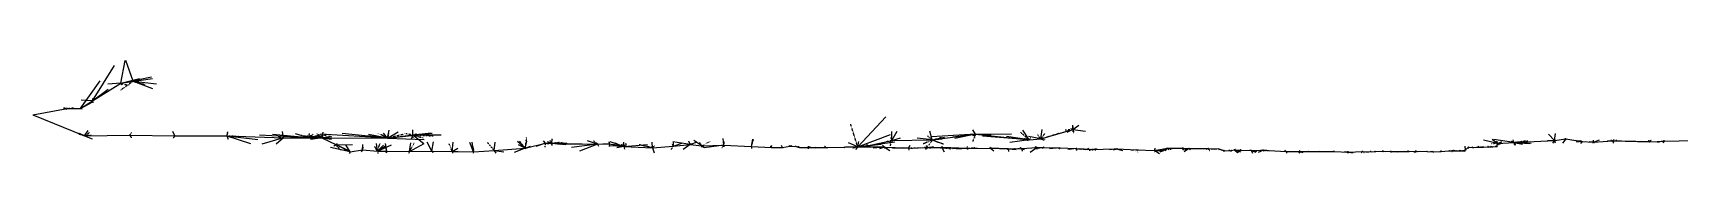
# Model space of a CAD drawing. Header units: millimetres. Extents: x 2301 to 12907, y -144 to 6.
# Drawn here: x 2301 to 4934, y -143 to 6 of the extents above; entities that cross this region are included whole.
import ezdxf

# ---------------------------------------------------------------- set-up
doc = ezdxf.new("R2010")
doc.units = ezdxf.units.MM
doc.linetypes.add('DASH', pattern=[0.6, 0.3, -0.3])

msp = doc.modelspace()

# ---------------------------------------------------------------- linework, layer by layer
at = {"layer": 'Shots', "color": 1}
for p, q in [((2396.376, -58.85), (2441.798, -30.526)), ((2441.798, -30.526), (2461.418, -27.33)), ((2301.13, -80.898), (2355.686, -71.01)), ((2355.686, -71.01), (2377.106, -70.734)), ((2377.106, -70.734), (2396.376, -58.85)), ((2301.13, -80.898), (2383.678, -114.81)), ((3913.354, -119.662), (3964.654, -104.52)), ((2383.678, -114.81), (2456.284, -113.766)), ((2456.284, -113.766), (2528.378, -114.598)), ((2528.378, -114.598), (2611.548, -114.608)), ((2611.548, -114.608), (2701.832, -118.042)), ((2701.832, -118.042), (2742.694, -117.852)), ((2742.694, -117.852), (2763.328, -118.022)), ((2742.694, -117.852), (2868.096, -118.24)), ((2763.328, -118.022), (2786.632, -129.254)), ((2786.632, -129.254), (2808.774, -140.346)), ((2868.096, -118.24), (2908.686, -113.348)), ((3088.55, -134.512), (3121.198, -126.55)), ((3121.198, -126.55), (3131.336, -126.312)), ((3131.336, -126.312), (3204.526, -127.884)), ((3204.526, -127.884), (3223.332, -127.644)), ((3223.332, -127.644), (3246.308, -132.004)), ((3292.248, -133.836), (3325.516, -131.176)), ((3325.516, -131.176), (3352.436, -128.654)), ((3352.436, -128.654), (3371.128, -130.778)), ((3371.128, -130.778), (3406.356, -129.876)), ((3406.356, -129.876), (3450.524, -131.934)), ((3500.06, -133.334), (3511.714, -130.972)), ((3511.714, -130.972), (3515.108, -131.416)), ((3515.108, -131.416), (3521.73, -131.5)), ((3521.73, -131.5), (3527.37, -133.594)), ((3620.48, -132.492), (3635.426, -130.784)), ((3635.426, -130.784), (3675.108, -122.376)), ((3675.108, -122.376), (3739.906, -121.356)), ((3739.906, -121.356), (3808.728, -112.106)), ((3808.728, -112.106), (3894.714, -121.044)), ((3894.714, -121.044), (3913.354, -119.662)), ((4636.806, -132.102), (4643.174, -131.502)), ((4643.174, -131.502), (4643.906, -126.812)), ((4643.906, -126.812), (4670.094, -125.312)), ((4670.094, -125.312), (4734.946, -122.066)), ((4734.946, -122.066), (4753.13, -119.366)), ((4753.13, -119.366), (4778.884, -123.506)), ((4778.884, -123.506), (4797.484, -125.048)), ((4797.484, -125.048), (4828.572, -122.694)), ((4828.572, -122.694), (4887.516, -124.178)), ((4887.516, -124.178), (4910.864, -123.014)), ((4910.864, -123.014), (4958.5, -122.344)), ((2808.774, -140.346), (2828.182, -136.848)), ((2828.182, -136.848), (2852.14, -139.036)), ((2852.14, -139.036), (2867.068, -139.108)), ((2867.068, -139.108), (2903.416, -139.668)), ((2903.416, -139.668), (2939.186, -139.314)), ((2939.186, -139.314), (2971.888, -139.678)), ((2971.888, -139.678), (3005.674, -140.124)), ((3005.674, -140.124), (3039.184, -138.264)), ((3039.184, -138.264), (3088.55, -134.512)), ((3246.308, -132.004), (3292.248, -133.836)), ((3450.524, -131.934), (3482.588, -133.57)), ((3482.588, -133.57), (3500.06, -133.334)), ((3527.37, -133.594), (3541.88, -133.324)), ((3541.88, -133.324), (3552.9, -133.126)), ((3552.9, -133.126), (3571.236, -133.214)), ((3571.236, -133.214), (3599.038, -133.062)), ((3599.038, -133.062), (3620.48, -132.492)), ((3620.48, -132.492), (3620.48, -132.492)), ((3620.48, -132.492), (3663.586, -132.67)), ((3663.586, -132.67), (3701.92, -134.394)), ((3701.92, -134.394), (3733.012, -133.452)), ((3733.012, -133.452), (3755.586, -133.706)), ((3755.586, -133.706), (3795.418, -134.692)), ((3795.418, -134.692), (3832.808, -134.274)), ((3832.808, -134.274), (3861.33, -135.354)), ((3861.33, -135.354), (3882.332, -134.866)), ((3882.332, -134.866), (3907.788, -133.516)), ((3907.788, -133.516), (3918.016, -133.416)), ((3918.016, -133.416), (3944.074, -134.132)), ((3944.074, -134.132), (3970.184, -134.796)), ((3970.184, -134.796), (3990.904, -136.394)), ((3990.904, -136.394), (4035.548, -135.414)), ((4035.548, -135.414), (4066.654, -136.952)), ((4066.654, -136.952), (4095.866, -138.22)), ((4095.866, -138.22), (4115.792, -134.678)), ((4115.792, -134.678), (4141.628, -134.888)), ((4141.628, -134.888), (4150.792, -134.914)), ((4150.792, -134.914), (4181.722, -134.912)), ((4181.722, -134.912), (4198.37, -135.722)), ((4198.37, -135.722), (4207.076, -138.862)), ((4207.076, -138.862), (4218.218, -138.272)), ((4218.218, -138.272), (4223.002, -137.002)), ((4223.002, -137.002), (4233.254, -137.444)), ((4233.254, -137.444), (4250.03, -138.052)), ((4250.03, -138.052), (4269.636, -137.784)), ((4269.636, -137.784), (4305.884, -139.7)), ((4305.884, -139.7), (4328.276, -139.822)), ((4328.276, -139.822), (4342.9, -139.986)), ((4342.9, -139.986), (4359.408, -139.836)), ((4359.408, -139.836), (4383.228, -139.792)), ((4383.228, -139.792), (4405.078, -140.802)), ((4405.078, -140.802), (4428.654, -139.622)), ((4428.654, -139.622), (4441.804, -140.038)), ((4441.804, -140.038), (4448.158, -139.8)), ((4448.158, -139.8), (4461.598, -139.244)), ((4461.598, -139.244), (4473.646, -139.492)), ((4473.646, -139.492), (4502.312, -139.524)), ((4502.312, -139.524), (4513.866, -139.158)), ((4513.866, -139.158), (4531.35, -139.772)), ((4531.35, -139.772), (4540.914, -140.366)), ((4540.914, -140.366), (4552.608, -139.79)), ((4552.608, -139.79), (4566.93, -138.632)), ((4566.93, -138.632), (4575.632, -138.784)), ((4575.632, -138.784), (4583.278, -138.632)), ((4583.278, -138.632), (4585.776, -138.912)), ((4585.776, -138.912), (4593.074, -137.146)), ((4593.074, -137.146), (4597.744, -132.582)), ((4597.744, -132.582), (4604.682, -133.5)), ((4604.682, -133.5), (4614.24, -132.882)), ((4614.24, -132.882), (4618.038, -133.02)), ((4618.038, -133.02), (4621.642, -132.652)), ((4621.642, -132.652), (4629.172, -132.24)), ((4629.172, -132.24), (4629.528, -132.212)), ((4629.528, -132.212), (4634.426, -132.224)), ((4634.426, -132.224), (4636.806, -132.102))]:
    msp.add_line(p, q, dxfattribs=at)
for centre in [(2441.798, -30.526), (2461.418, -27.33), (2355.686, -71.01), (2377.106, -70.734), (2396.376, -58.85), (3964.654, -104.52), (2383.678, -114.81), (2456.284, -113.766), (2528.378, -114.598), (2611.548, -114.608), (2701.832, -118.042), (2742.694, -117.852), (2763.328, -118.022), (2786.632, -129.254), (2868.096, -118.24), (2908.686, -113.348), (3121.198, -126.55), (3131.336, -126.312), (3204.526, -127.884), (3223.332, -127.644), (3325.516, -131.176), (3352.436, -128.654), (3371.128, -130.778), (3406.356, -129.876), (3511.714, -130.972), (3515.108, -131.416), (3521.73, -131.5), (3635.426, -130.784), (3675.108, -122.376), (3739.906, -121.356), (3808.728, -112.106), (3894.714, -121.044), (3913.354, -119.662), (4643.174, -131.502), (4643.906, -126.812), (4670.094, -125.312), (4734.946, -122.066), (4753.13, -119.366), (4778.884, -123.506), (4797.484, -125.048), (4828.572, -122.694), (4887.516, -124.178), (4910.864, -123.014), (2808.774, -140.346), (2828.182, -136.848), (2852.14, -139.036), (2867.068, -139.108), (2903.416, -139.668), (2939.186, -139.314), (2971.888, -139.678), (3005.674, -140.124), (3039.184, -138.264), (3088.55, -134.512), (3246.308, -132.004), (3292.248, -133.836), (3450.524, -131.934), (3482.588, -133.57), (3500.06, -133.334), (3527.37, -133.594), (3541.88, -133.324), (3552.9, -133.126), (3571.236, -133.214), (3599.038, -133.062), (3620.48, -132.492), (3620.48, -132.492), (3663.586, -132.67), (3701.92, -134.394), (3733.012, -133.452), (3755.586, -133.706), (3795.418, -134.692), (3832.808, -134.274), (3861.33, -135.354), (3882.332, -134.866), (3907.788, -133.516), (3918.016, -133.416), (3944.074, -134.132), (3970.184, -134.796), (3990.904, -136.394), (4035.548, -135.414), (4066.654, -136.952), (4095.866, -138.22), (4115.792, -134.678), (4141.628, -134.888), (4150.792, -134.914), (4181.722, -134.912), (4198.37, -135.722), (4207.076, -138.862), (4218.218, -138.272), (4223.002, -137.002), (4233.254, -137.444), (4250.03, -138.052), (4269.636, -137.784), (4305.884, -139.7), (4328.276, -139.822), (4342.9, -139.986), (4359.408, -139.836), (4383.228, -139.792), (4405.078, -140.802), (4428.654, -139.622), (4441.804, -140.038), (4448.158, -139.8), (4461.598, -139.244), (4473.646, -139.492), (4502.312, -139.524), (4513.866, -139.158), (4531.35, -139.772), (4540.914, -140.366), (4552.608, -139.79), (4566.93, -138.632), (4575.632, -138.784), (4583.278, -138.632), (4585.776, -138.912), (4593.074, -137.146), (4597.744, -132.582), (4604.682, -133.5), (4614.24, -132.882), (4618.038, -133.02), (4621.642, -132.652), (4629.172, -132.24), (4629.528, -132.212), (4634.426, -132.224), (4636.806, -132.102)]:
    msp.add_circle(centre, 0.1, dxfattribs=at)
at = {"layer": 'XSect', "color": 1}
for p, q in [((2441.798, -30.526), (2448.81, 5.822)), ((2461.418, -27.33), (2450.004, 5.75)), ((2396.376, -58.85), (2431.532, -2.094)), ((2441.798, -30.526), (2490.644, -20.488)), ((2441.798, -30.526), (2471.678, -22.784)), ((2441.798, -30.526), (2492.304, -23.044)), ((2377.106, -70.734), (2408.46, -26.51)), ((2396.376, -58.85), (2421.624, -40.028)), ((2396.376, -58.85), (2412.328, -47.794)), ((2441.798, -30.526), (2421.07, -31.914)), ((2441.798, -30.526), (2454.424, -28.288)), ((2441.798, -30.526), (2443.09, -33.266)), ((2461.418, -27.33), (2459.582, -28.632)), ((2461.418, -27.33), (2464.17, -27.782)), ((2461.418, -27.33), (2498.916, -31.26)), ((2461.418, -27.33), (2464.622, -28.686)), ((2461.418, -27.33), (2492.192, -38.894)), ((2355.686, -71.01), (2354.454, -72.39)), ((2355.686, -71.01), (2355.602, -69.864)), ((2355.686, -71.01), (2379.802, -71.284)), ((2377.106, -70.734), (2395.822, -60.74)), ((2377.106, -70.734), (2384.336, -61.074)), ((2377.106, -70.734), (2377.12, -71.862)), ((2396.376, -58.85), (2378.19, -57.408)), ((2396.376, -58.85), (2396.918, -57.792)), ((2396.376, -58.85), (2397.216, -61.83)), ((2908.686, -113.348), (2908.966, -104.844)), ((3620.48, -132.492), (3665.57, -84.368)), ((3808.728, -112.106), (3804.516, -105.266)), ((3913.354, -119.662), (3915.77, -104.766)), ((3964.654, -104.52), (3954.828, -109.598)), ((3964.654, -104.52), (3964.776, -97.386)), ((3964.654, -104.52), (3974.278, -97.54)), ((3964.654, -104.52), (3964.772, -108.256)), ((3964.654, -104.52), (3984.804, -107.264)), ((2383.678, -114.81), (2389.45, -106.138)), ((2383.678, -114.81), (2396.04, -119.688)), ((2456.284, -113.766), (2456.312, -112.406)), ((2528.378, -114.598), (2524.738, -107.544)), ((2528.378, -114.598), (2528.148, -113.656)), ((2611.548, -114.608), (2612.96, -109.732)), ((2611.548, -114.608), (2661.18, -120.398)), ((2611.548, -114.608), (2649.228, -126.822)), ((2742.694, -117.852), (2663.35, -113.606)), ((2701.832, -118.042), (2667.342, -128.016)), ((2742.694, -117.852), (2684.46, -112.366)), ((2701.832, -118.042), (2690.092, -127.864)), ((2742.694, -117.852), (2698.92, -114.122)), ((2701.832, -118.042), (2700.526, -107.85)), ((2701.832, -118.042), (2701.806, -119.062)), ((2742.694, -117.852), (2721.032, -111.464)), ((2763.328, -118.022), (2731.696, -114.464)), ((2763.328, -118.022), (2740.12, -114.598)), ((2742.694, -117.852), (2761.288, -112.8)), ((2763.328, -118.022), (2745.13, -120.346)), ((2763.328, -118.022), (2749.582, -120.104)), ((2868.096, -118.24), (2761.382, -112.018)), ((2763.328, -118.022), (2765.29, -108.924)), ((2763.328, -118.022), (2779.08, -115.804)), ((2763.328, -118.022), (2779.002, -119.79)), ((2786.632, -129.254), (2788.396, -127.182)), ((2786.632, -129.254), (2812.146, -128.462)), ((2786.632, -129.254), (2806.356, -137.966)), ((2786.632, -129.254), (2787.644, -132.368)), ((2868.096, -118.24), (2795.756, -110.752)), ((2808.774, -140.346), (2801.932, -128.966)), ((2828.182, -136.848), (2828.784, -128.756)), ((2868.096, -118.24), (2837.798, -112.794)), ((2868.096, -118.24), (2837.942, -112.844)), ((2852.14, -139.036), (2850.98, -126.742)), ((2852.14, -139.036), (2874.51, -129.242)), ((2852.14, -139.036), (2861.794, -129.78)), ((2852.14, -139.036), (2865.59, -130.162)), ((2868.096, -118.24), (2861.838, -110.634)), ((2867.068, -139.108), (2865.044, -126.964)), ((2868.096, -118.24), (2871.114, -105.54)), ((2868.096, -118.24), (2885.456, -108.514)), ((2868.096, -118.24), (2939.738, -110.336)), ((2868.096, -118.24), (2927.106, -120.544)), ((2903.416, -139.668), (2905.416, -126.124)), ((2903.416, -139.668), (2926.904, -126.934)), ((2908.686, -113.348), (2906.42, -119.818)), ((2908.686, -113.348), (2938.276, -109.9)), ((2908.686, -113.348), (2953.988, -113.048)), ((2908.686, -113.348), (2923.508, -113.344)), ((2908.686, -113.348), (2926.534, -126.734)), ((2939.186, -139.314), (2931.996, -124.98)), ((2939.186, -139.314), (2941.676, -124.046)), ((2971.888, -139.678), (2973.19, -124.714)), ((3005.674, -140.124), (3000.266, -125.108)), ((3005.674, -140.124), (3003.852, -124.688)), ((3039.184, -138.264), (3040.348, -124.794)), ((3088.55, -134.512), (3076.178, -123.918)), ((3088.55, -134.512), (3077.836, -128.984)), ((3088.55, -134.512), (3091.488, -123.478)), ((3088.55, -134.512), (3096.888, -131.422)), ((3121.198, -126.55), (3105.8, -132.008)), ((3121.198, -126.55), (3117.87, -122.822)), ((3121.198, -126.55), (3120.448, -129.106)), ((3121.198, -126.55), (3121.44, -125.292)), ((3131.336, -126.312), (3124.136, -126.778)), ((3131.336, -126.312), (3124.328, -124.322)), ((3131.336, -126.312), (3124.558, -127.88)), ((3131.336, -126.312), (3131.888, -119.592)), ((3131.336, -126.312), (3131.342, -129.92)), ((3131.336, -126.312), (3155.122, -126.396)), ((3131.336, -126.312), (3153.468, -128.536)), ((3131.336, -126.312), (3145.062, -127.834)), ((3131.336, -126.312), (3145.368, -127.316)), ((3204.526, -127.884), (3147.458, -128.494)), ((3204.526, -127.884), (3162.512, -133.406)), ((3204.526, -127.884), (3175.316, -139.292)), ((3204.526, -127.884), (3188.394, -122.87)), ((3204.526, -127.884), (3203.204, -126.48)), ((3204.526, -127.884), (3205.628, -131.008)), ((3223.332, -127.644), (3212.646, -128.25)), ((3223.332, -127.644), (3218.362, -128.206)), ((3223.332, -127.644), (3222.71, -131.704)), ((3223.332, -127.644), (3222.99, -124.304)), ((3223.332, -127.644), (3223.526, -125.32)), ((3246.308, -132.004), (3224.21, -130.934)), ((3246.308, -132.004), (3224.686, -124.142)), ((3246.308, -132.004), (3228.048, -128.774)), ((3246.308, -132.004), (3246.658, -124.922)), ((3246.308, -132.004), (3284.42, -128.554)), ((3292.248, -133.836), (3275.008, -129.932)), ((3292.248, -133.836), (3291.726, -125.076)), ((3352.436, -128.654), (3324.928, -124.504)), ((3325.516, -131.176), (3325.752, -124.104)), ((3325.516, -131.176), (3340.528, -125.63)), ((3352.436, -128.654), (3331.538, -125.12)), ((3352.436, -128.654), (3341.588, -136.538)), ((3352.436, -128.654), (3363.776, -124.544)), ((3371.128, -130.778), (3358.308, -122.154)), ((3371.128, -130.778), (3375.26, -133.134)), ((3406.356, -129.876), (3374.964, -133.81)), ((3406.356, -129.876), (3405.206, -119.072)), ((3406.356, -129.876), (3406.558, -132.398)), ((3450.524, -131.934), (3453.036, -119.946)), ((3482.588, -133.57), (3482.962, -130.122)), ((3500.06, -133.334), (3498.796, -130.318)), ((3511.714, -130.972), (3511.368, -130.746)), ((3515.108, -131.416), (3511.658, -130.958)), ((3515.108, -131.416), (3511.66, -130.916)), ((3515.108, -131.416), (3511.682, -130.874)), ((3511.714, -130.972), (3511.96, -131.804)), ((3515.108, -131.416), (3514.576, -130.274)), ((3515.108, -131.416), (3515.172, -131.858)), ((3521.73, -131.5), (3521.132, -131.976)), ((3541.88, -133.324), (3541.606, -131.354)), ((3620.48, -132.492), (3605.736, -126.072)), ((3620.48, -132.492), (3673.128, -112.62)), ((3620.48, -132.492), (3622.136, -123.766)), ((3620.48, -132.492), (3680.078, -124.38)), ((3620.48, -132.492), (3657.968, -128.132)), ((3620.48, -132.492), (3630.742, -129.674)), ((3620.48, -132.492), (3640.866, -130.582)), ((3635.426, -130.784), (3635.826, -127.076)), ((3635.426, -130.784), (3635.528, -132.612)), ((3663.586, -132.67), (3660.418, -129.572)), ((3675.108, -122.376), (3674.988, -125.002)), ((3675.108, -122.376), (3683.486, -107.394)), ((3675.108, -122.376), (3675.196, -107.772)), ((3675.108, -122.376), (3689.226, -117.824)), ((3701.92, -134.394), (3704.392, -129.696)), ((3739.906, -121.356), (3715.542, -118.308)), ((3733.012, -133.452), (3730.772, -130.216)), ((3739.906, -121.356), (3736.088, -107.018)), ((3739.906, -121.356), (3738.376, -121.868)), ((3808.728, -112.106), (3738.664, -116.214)), ((3739.906, -121.356), (3759.462, -117.062)), ((3739.906, -121.356), (3755.768, -119.43)), ((3739.906, -121.356), (3755.632, -119.452)), ((3739.906, -121.356), (3755.572, -126.696)), ((3755.586, -133.706), (3755.402, -131.316)), ((3808.728, -112.106), (3772.53, -116.86)), ((3808.728, -112.106), (3775.916, -118.736)), ((3808.728, -112.106), (3866.788, -111.486)), ((3808.728, -112.106), (3834.22, -113.886)), ((3894.714, -121.044), (3820.43, -115.146)), ((3894.714, -121.044), (3858.322, -115.894)), ((3894.714, -121.044), (3863.786, -125.486)), ((3894.714, -121.044), (3884.506, -105.814)), ((3913.354, -119.662), (3893.756, -115.518)), ((3913.354, -119.662), (3953.56, -107.72)), ((3918.016, -133.416), (3918.064, -131.596)), ((4593.074, -137.146), (4592.334, -131.366)), ((4614.24, -132.882), (4613.452, -131.426)), ((4643.906, -126.812), (4621.382, -121.496)), ((4629.172, -132.24), (4628.862, -131.15)), ((4643.906, -126.812), (4635.62, -120.342)), ((4643.906, -126.812), (4636.15, -120.892)), ((4670.094, -125.312), (4638.228, -120.57)), ((4643.906, -126.812), (4639.872, -124.404)), ((4643.174, -131.502), (4640.104, -132.33)), ((4643.174, -131.502), (4640.544, -131.676)), ((4643.906, -126.812), (4643.502, -123.268)), ((4643.906, -126.812), (4644.386, -129.442)), ((4643.906, -126.812), (4648.114, -128.116)), ((4670.094, -125.312), (4669.052, -121.31)), ((4670.094, -125.312), (4695.634, -127.01)), ((4670.094, -125.312), (4684.26, -127.764)), ((4670.094, -125.312), (4697.85, -126.354)), ((4734.946, -122.066), (4724.104, -122.612)), ((4734.946, -122.066), (4725.626, -111.982)), ((4734.946, -122.066), (4732.054, -126.55)), ((4734.946, -122.066), (4736.6, -110.966)), ((4734.946, -122.066), (4736.386, -126.084)), ((4753.13, -119.366), (4747.906, -126.182)), ((4778.884, -123.506), (4762.23, -121.758)), ((4778.884, -123.506), (4769.994, -123.3)), ((4778.884, -123.506), (4770.436, -124.852)), ((4778.884, -123.506), (4775.546, -122.564)), ((4778.884, -123.506), (4776.596, -126.748)), ((4778.884, -123.506), (4779.756, -124.132)), ((4797.484, -125.048), (4790.866, -124.084)), ((4797.484, -125.048), (4807.104, -121.216)), ((4797.484, -125.048), (4797.648, -121.796)), ((4887.516, -124.178), (4820.124, -122.828)), ((4828.572, -122.694), (4829.65, -125.048)), ((4828.572, -122.694), (4829.098, -126.292)), ((4887.516, -124.178), (4869.676, -124.25)), ((4887.516, -124.178), (4874.466, -124.024)), ((4887.516, -124.178), (4878.408, -124.268)), ((4887.516, -124.178), (4888.944, -123.86)), ((4910.864, -123.014), (4902.408, -124.486)), ((4910.864, -123.014), (4907.426, -123.738)), ((4910.864, -123.014), (4908.362, -126.14)), ((4910.864, -123.014), (4910.836, -121.566)), ((2808.774, -140.346), (2777.264, -133.592)), ((2808.774, -140.346), (2799.72, -138.01)), ((2808.774, -140.346), (2804.03, -137.692)), ((2808.774, -140.346), (2807.056, -142.918)), ((2828.182, -136.848), (2826.392, -140.25)), ((2867.068, -139.108), (2865.544, -134.104)), ((2867.068, -139.108), (2866.002, -142.532)), ((2903.416, -139.668), (2902.09, -142.96)), ((2939.186, -139.314), (2940.61, -141.554)), ((2971.888, -139.678), (2981.1, -134.66)), ((2971.888, -139.678), (2981.13, -139.878)), ((2971.888, -139.678), (2972.094, -142.166)), ((3005.674, -140.124), (3005.53, -142.588)), ((3005.674, -140.124), (3006.306, -136.614)), ((3039.184, -138.264), (3054.6, -140.284)), ((3039.184, -138.264), (3041.642, -142.402)), ((3088.55, -134.512), (3070.836, -141.232)), ((3088.55, -134.512), (3089.844, -132.75)), ((3088.55, -134.512), (3089.348, -135.598)), ((3246.308, -132.004), (3235.058, -134.104)), ((3246.308, -132.004), (3247.392, -136.21)), ((3292.248, -133.836), (3295.008, -141.832)), ((3450.524, -131.934), (3450.566, -134.946)), ((3482.588, -133.57), (3483.566, -134.576)), ((3500.06, -133.334), (3500.252, -134.562)), ((3527.37, -133.594), (3527.144, -132.968)), ((3527.37, -133.594), (3527.146, -133.922)), ((3541.88, -133.324), (3541.25, -135.368)), ((3552.9, -133.126), (3552.562, -134.812)), ((3571.236, -133.214), (3571.426, -134.406)), ((3599.038, -133.062), (3599.224, -132.262)), ((3599.038, -133.062), (3600.004, -133.622)), ((3599.038, -133.062), (3599.136, -133.832)), ((3620.48, -132.492), (3601.214, -132.64)), ((3620.48, -132.492), (3608.322, -132.88)), ((3620.48, -132.492), (3617.136, -136.56)), ((3663.586, -132.67), (3639.03, -132.588)), ((3663.586, -132.67), (3645.482, -134.308)), ((3663.586, -132.67), (3655.568, -135.278)), ((3663.586, -132.67), (3655.624, -135.234)), ((3663.586, -132.67), (3671.932, -133.598)), ((3663.586, -132.67), (3686.71, -134.094)), ((3663.586, -132.67), (3680.702, -133.55)), ((3663.586, -132.67), (3671.792, -138.05)), ((3701.92, -134.394), (3676.438, -134.16)), ((3701.92, -134.394), (3692.602, -133.9)), ((3701.92, -134.394), (3710.618, -134.088)), ((3701.92, -134.394), (3702.444, -137.384)), ((3733.012, -133.452), (3720.77, -134.226)), ((3733.012, -133.452), (3727.374, -133.518)), ((3733.012, -133.452), (3728.78, -136.57)), ((3733.012, -133.452), (3729.414, -133.122)), ((3733.012, -133.452), (3741.876, -131.978)), ((3755.586, -133.706), (3739.27, -133.838)), ((3755.586, -133.706), (3744.356, -134.062)), ((3795.418, -134.692), (3755.568, -133.802)), ((3755.586, -133.706), (3758.616, -140.094)), ((3755.586, -133.706), (3756.45, -135.554)), ((3755.586, -133.706), (3758.104, -139.65)), ((3755.586, -133.706), (3756.368, -135.53)), ((3795.418, -134.692), (3756.03, -133.12)), ((3795.418, -134.692), (3771.922, -135.306)), ((3795.418, -134.692), (3778.7, -135.924)), ((3795.418, -134.692), (3795.972, -131.89)), ((3795.418, -134.692), (3811.568, -133.836)), ((3795.418, -134.692), (3801.818, -134.63)), ((3795.418, -134.692), (3797.314, -136.102)), ((3832.808, -134.274), (3832.462, -132.744)), ((3832.808, -134.274), (3846.204, -134.164)), ((3832.808, -134.274), (3838.228, -138.474)), ((3832.808, -134.274), (3848.38, -134.858)), ((3861.33, -135.354), (3845.76, -135.006)), ((3861.33, -135.354), (3849.404, -135.66)), ((3861.33, -135.354), (3859.48, -136.822)), ((3861.33, -135.354), (3867.378, -136.148)), ((3861.33, -135.354), (3873.98, -136.556)), ((3861.33, -135.354), (3861.654, -139.776)), ((3882.332, -134.866), (3886.882, -136.382)), ((3882.332, -134.866), (3883.408, -136.158)), ((3907.788, -133.516), (3896.45, -141.11)), ((3907.788, -133.516), (3904.586, -132.262)), ((3907.788, -133.516), (3906.368, -136.3)), ((3918.016, -133.416), (3909.216, -134.952)), ((3944.074, -134.132), (3927.568, -135.468)), ((3944.074, -134.132), (3929.826, -135.042)), ((3944.074, -134.132), (3943.036, -135.522)), ((3970.184, -134.796), (3956.428, -136.532)), ((3970.184, -134.796), (3958.592, -136.734)), ((3970.184, -134.796), (3971.508, -134.194)), ((3970.184, -134.796), (3977.854, -135.918)), ((3970.184, -134.796), (3977.22, -135.958)), ((3990.904, -136.394), (3975.268, -135.534)), ((3990.904, -136.394), (3981.782, -136.306)), ((3990.904, -136.394), (3984.678, -136.978)), ((3990.904, -136.394), (3988.426, -134.224)), ((3990.904, -136.394), (3991.088, -138.678)), ((3990.904, -136.394), (3993.978, -136.684)), ((4035.548, -135.414), (4023.292, -137.244)), ((4035.548, -135.414), (4025.646, -136.684)), ((4035.548, -135.414), (4029.336, -137.412)), ((4035.548, -135.414), (4044.204, -138.028)), ((4035.548, -135.414), (4036.924, -136.702)), ((4066.654, -136.952), (4058.562, -138.32)), ((4066.654, -136.952), (4069.636, -137.246)), ((4095.866, -138.22), (4096.364, -134.684)), ((4095.866, -138.22), (4102.988, -136.716)), ((4095.866, -138.22), (4108.286, -137.852)), ((4095.866, -138.22), (4108.544, -138.48)), ((4095.866, -138.22), (4103.378, -142.916)), ((4115.792, -134.678), (4104.062, -140.846)), ((4115.792, -134.678), (4108.792, -137.99)), ((4115.792, -134.678), (4111.8, -138.766)), ((4115.792, -134.678), (4137.948, -134.316)), ((4115.792, -134.678), (4117.654, -134.366)), ((4115.792, -134.678), (4124.024, -134.944)), ((4115.792, -134.678), (4117.994, -136.89)), ((4141.628, -134.888), (4128.35, -134.854)), ((4141.628, -134.888), (4140.214, -133.998)), ((4141.628, -134.888), (4140.314, -137.8)), ((4150.792, -134.914), (4142.782, -140.496)), ((4150.792, -134.914), (4143.396, -138.3)), ((4150.792, -134.914), (4151.178, -134.5)), ((4181.722, -134.912), (4181.188, -134.764)), ((4181.722, -134.912), (4181.814, -136.826)), ((4198.37, -135.722), (4185.882, -136.394)), ((4198.37, -135.722), (4191.818, -136.526)), ((4198.37, -135.722), (4191.916, -136.324)), ((4198.37, -135.722), (4198.114, -135.308)), ((4198.37, -135.722), (4198.508, -137.036)), ((4198.37, -135.722), (4202.988, -137.208)), ((4207.076, -138.862), (4205.3, -139.816)), ((4207.076, -138.862), (4206.086, -139.38)), ((4207.076, -138.862), (4206.126, -137.508)), ((4218.218, -138.272), (4217.906, -139.428)), ((4218.218, -138.272), (4218.206, -137.782)), ((4223.002, -137.002), (4228.058, -141.822)), ((4233.254, -137.444), (4226.578, -139.324)), ((4233.254, -137.444), (4227.93, -142.106)), ((4233.254, -137.444), (4232.66, -139.054)), ((4233.254, -137.444), (4234.872, -137.246)), ((4250.03, -138.052), (4259.266, -139.142)), ((4250.03, -138.052), (4257.39, -140.698)), ((4250.03, -138.052), (4252.14, -142.678)), ((4269.636, -137.784), (4259.734, -138.734)), ((4269.636, -137.784), (4261.338, -141.1)), ((4269.636, -137.784), (4268.404, -139.19)), ((4269.636, -137.784), (4274.814, -137.406)), ((4305.884, -139.7), (4306.578, -142.616)), ((4328.276, -139.822), (4326.86, -142.764)), ((4328.276, -139.822), (4326.91, -138.508)), ((4328.276, -139.822), (4332.542, -141.33)), ((4328.276, -139.822), (4332.54, -140.894)), ((4342.9, -139.986), (4342.048, -140.706)), ((4359.408, -139.836), (4358.91, -139.136)), ((4383.228, -139.792), (4381.678, -139.566)), ((4383.228, -139.792), (4382.874, -140.498)), ((4405.078, -140.802), (4398.562, -140.63)), ((4405.078, -140.802), (4405.008, -142.28)), ((4405.078, -140.802), (4410.022, -141.474)), ((4405.078, -140.802), (4409.146, -141.536)), ((4428.654, -139.622), (4426.152, -142.082)), ((4428.654, -139.622), (4437.44, -140.74)), ((4441.804, -140.038), (4441.504, -140.428)), ((4441.804, -140.038), (4441.606, -139.5)), ((4448.158, -139.8), (4447.916, -139.238)), ((4448.158, -139.8), (4448.096, -140.95)), ((4461.598, -139.244), (4461.224, -140.146)), ((4473.646, -139.492), (4473.134, -138.778)), ((4473.646, -139.492), (4473.482, -141.214)), ((4473.646, -139.492), (4484.324, -140.498)), ((4502.312, -139.524), (4502.16, -140.012)), ((4502.312, -139.524), (4502.426, -138.59)), ((4531.35, -139.772), (4531.244, -139.276)), ((4531.35, -139.772), (4531.28, -140.318)), ((4540.914, -140.366), (4537.028, -139.832)), ((4540.914, -140.366), (4540.542, -139.34)), ((4540.914, -140.366), (4541.066, -141.212)), ((4552.608, -139.79), (4552.908, -139.052)), ((4552.608, -139.79), (4552.838, -140.998)), ((4566.93, -138.632), (4566.716, -137.96)), ((4566.93, -138.632), (4566.884, -139.476)), ((4575.632, -138.784), (4571.146, -138.482)), ((4575.632, -138.784), (4575.752, -137.794)), ((4575.632, -138.784), (4577.84, -138.32)), ((4583.278, -138.632), (4583.122, -139.218)), ((4583.278, -138.632), (4583.508, -137.198)), ((4585.776, -138.912), (4583.278, -139.032)), ((4585.776, -138.912), (4585.73, -138.246)), ((4585.776, -138.912), (4592.024, -138.998)), ((4585.776, -138.912), (4592.546, -139.026)), ((4593.074, -137.146), (4592.756, -138.06)), ((4597.744, -132.582), (4595.612, -134.75)), ((4597.744, -132.582), (4596.45, -135.31)), ((4597.744, -132.582), (4596.696, -133.396)), ((4597.744, -132.582), (4596.888, -132.608)), ((4604.682, -133.5), (4604.18, -132.38)), ((4614.24, -132.882), (4606.418, -133.844)), ((4614.24, -132.882), (4610.8, -133.532)), ((4614.24, -132.882), (4614.158, -133.94)), ((4614.24, -132.882), (4614.98, -132.688)), ((4618.038, -133.02), (4617.752, -131.862)), ((4621.642, -132.652), (4619.378, -132.808)), ((4629.528, -132.212), (4628.706, -133.364)), ((4634.426, -132.224), (4632.708, -132.344)), ((4634.426, -132.224), (4633.378, -131.714)), ((4634.426, -132.224), (4634.018, -132.648)), ((4636.806, -132.102), (4636.302, -131.794)), ((4636.806, -132.102), (4636.37, -132.83))]:
    msp.add_line(p, q, dxfattribs=at)
at = {"layer": 'XSect', "color": 1, "linetype": 'DASH'}
for p, q in [((2461.418, -27.33), (2461.844, -26.262)), ((2461.418, -27.33), (2440.892, -41.982)), ((2441.798, -30.526), (2455.172, -34.342)), ((2441.798, -30.526), (2442.142, -30.648)), ((2461.418, -27.33), (2480.416, -32.526)), ((2355.686, -71.01), (2350.126, -70.352)), ((2355.686, -71.01), (2367, -69.798)), ((2355.686, -71.01), (2361.588, -70.964)), ((2377.106, -70.734), (2377.832, -70.882)), ((2396.376, -58.85), (2395.98, -59.652)), ((2396.376, -58.85), (2397.018, -55.202)), ((3620.48, -132.492), (3609.31, -96.132)), ((3964.654, -104.52), (3952.34, -105.898)), ((3964.654, -104.52), (3961.04, -102.218)), ((3964.654, -104.52), (3965.584, -99.676)), ((3964.654, -104.52), (3966.054, -109.358)), ((2383.678, -114.81), (2373.394, -110.39)), ((2383.678, -114.81), (2374.544, -112.294)), ((2383.678, -114.81), (2392.3, -108.91)), ((2383.678, -114.81), (2394.408, -113.226)), ((2383.678, -114.81), (2389.776, -113.448)), ((2456.284, -113.766), (2458.892, -108.856)), ((2456.284, -113.766), (2458.536, -117.712)), ((2456.284, -113.766), (2456.88, -113.766)), ((2528.378, -114.598), (2524.866, -119.114)), ((2528.378, -114.598), (2527.07, -114.83)), ((2611.548, -114.608), (2610.156, -115.39)), ((2611.548, -114.608), (2612.922, -108.17)), ((2611.548, -114.608), (2613.476, -120.836)), ((2611.548, -114.608), (2629.842, -115.112)), ((2701.832, -118.042), (2693.468, -116.084)), ((2701.832, -118.042), (2702.288, -115.386)), ((2742.694, -117.852), (2730.614, -113.902)), ((2742.694, -117.852), (2739.356, -119.19)), ((2742.694, -117.852), (2743.488, -111.004)), ((2742.694, -117.852), (2749.36, -112.062)), ((2742.694, -117.852), (2774.176, -112.534)), ((2742.694, -117.852), (2772.086, -113.07)), ((2742.694, -117.852), (2745.284, -113.45)), ((2763.328, -118.022), (2755.534, -111.302)), ((2763.328, -118.022), (2766.628, -112.304)), ((2763.328, -118.022), (2776.924, -115.11)), ((2786.632, -129.254), (2782.462, -131.038)), ((2786.632, -129.254), (2783.57, -128.528)), ((2786.632, -129.254), (2786.116, -128.23)), ((2786.632, -129.254), (2793.242, -137.74)), ((2852.14, -139.036), (2856.364, -127.008)), ((2868.096, -118.24), (2852.144, -110.066)), ((2868.096, -118.24), (2871.402, -111.072)), ((2868.096, -118.24), (2896.272, -111.366)), ((2908.686, -113.348), (2897.83, -111.28)), ((2903.416, -139.668), (2910.81, -126.394)), ((2908.686, -113.348), (2908.59, -111.342)), ((2908.686, -113.348), (2914.824, -111.482)), ((2908.686, -113.348), (2941.234, -114.846)), ((2908.686, -113.348), (2909.652, -117.448)), ((2908.686, -113.348), (2925.314, -118.054)), ((2971.888, -139.678), (2966.988, -127.358)), ((3039.184, -138.264), (3028.062, -125.084)), ((3088.55, -134.512), (3079.316, -122.942)), ((3088.55, -134.512), (3091.016, -117.248)), ((3088.55, -134.512), (3091.04, -118.552)), ((3121.198, -126.55), (3119.718, -132.996)), ((3131.336, -126.312), (3127.93, -121.982)), ((3131.336, -126.312), (3129.464, -128.286)), ((3131.336, -126.312), (3130.97, -129.376)), ((3131.336, -126.312), (3132.07, -120.504)), ((3131.336, -126.312), (3143.984, -124.848)), ((3131.336, -126.312), (3149.448, -125.496)), ((3204.526, -127.884), (3197.88, -122.854)), ((3223.332, -127.644), (3223.432, -127.464)), ((3246.308, -132.004), (3227.822, -124.982)), ((3246.308, -132.004), (3233.33, -126.96)), ((3246.308, -132.004), (3241.918, -128.32)), ((3246.308, -132.004), (3245.526, -127.4)), ((3246.308, -132.004), (3250.316, -126.636)), ((3246.308, -132.004), (3251.438, -128.846)), ((3292.248, -133.836), (3270.882, -128.876)), ((3292.248, -133.836), (3290.538, -131.48)), ((3292.248, -133.836), (3295.69, -130.31)), ((3325.516, -131.176), (3322.05, -136.424)), ((3325.516, -131.176), (3323.074, -127.666)), ((3325.516, -131.176), (3326.25, -127.888)), ((3352.436, -128.654), (3350.506, -123.31)), ((3352.436, -128.654), (3354.06, -126.916)), ((3371.128, -130.778), (3366.916, -125.426)), ((3371.128, -130.778), (3367.776, -125.348)), ((3371.128, -130.778), (3370.512, -132.938)), ((3371.128, -130.778), (3385.62, -123.076)), ((3406.356, -129.876), (3403.114, -134.378)), ((3406.356, -129.876), (3407.138, -122.842)), ((3450.524, -131.934), (3453.708, -120.8)), ((3482.588, -133.57), (3480.266, -131.228)), ((3511.714, -130.972), (3510.782, -132.5)), ((3511.714, -130.972), (3511.316, -130.182)), ((3515.108, -131.416), (3514.874, -131.048)), ((3515.108, -131.416), (3515.034, -132.476)), ((3521.73, -131.5), (3521.43, -130.912)), ((3527.37, -133.594), (3525.9, -131.276)), ((3541.88, -133.324), (3544.98, -131.362)), ((3620.48, -132.492), (3620.48, -131.236)), ((3635.426, -130.784), (3635.772, -130.516)), ((3675.108, -122.376), (3666.52, -124.264)), ((3675.108, -122.376), (3670.652, -125.156)), ((3675.108, -122.376), (3672.218, -130.748)), ((3675.108, -122.376), (3672.736, -117.344)), ((3739.906, -121.356), (3725.058, -127.806)), ((3739.906, -121.356), (3731.908, -114.498)), ((3739.906, -121.356), (3734.058, -129.886)), ((3739.906, -121.356), (3737.758, -114.354)), ((3739.906, -121.356), (3737.856, -120.696)), ((3739.906, -121.356), (3754.244, -117.15)), ((3739.906, -121.356), (3758.04, -127.846)), ((3808.728, -112.106), (3804.474, -114.876)), ((3808.728, -112.106), (3804.49, -123.538)), ((3808.728, -112.106), (3807.172, -118.416)), ((3894.714, -121.044), (3880.468, -108.766)), ((3894.714, -121.044), (3884.532, -119.16)), ((3894.714, -121.044), (3891.156, -122.402)), ((3894.714, -121.044), (3897.152, -117.24)), ((3913.354, -119.662), (3908.654, -113.334)), ((3913.354, -119.662), (3920.536, -110.112)), ((3913.354, -119.662), (3943.28, -110.274)), ((3913.354, -119.662), (3917.958, -121.952)), ((3913.354, -119.662), (3920.132, -120.978)), ((4629.528, -132.212), (4628.744, -131.642)), ((4643.906, -126.812), (4634.312, -127.516)), ((4634.426, -132.224), (4634.842, -131.498)), ((4643.174, -131.502), (4643.84, -131.588)), ((4643.906, -126.812), (4650.964, -124.146)), ((4670.094, -125.312), (4665.258, -123.546)), ((4670.094, -125.312), (4692.154, -122.126)), ((4670.094, -125.312), (4692.61, -123.736)), ((4670.094, -125.312), (4675.848, -124.014)), ((4670.094, -125.312), (4676.178, -124.404)), ((4670.094, -125.312), (4671.296, -129.426)), ((4670.094, -125.312), (4673.388, -128.638)), ((4734.946, -122.066), (4736.026, -119.752)), ((4753.13, -119.366), (4752.99, -119.028)), ((4753.13, -119.366), (4753.002, -118.648)), ((4753.13, -119.366), (4753.962, -121.63)), ((4778.884, -123.506), (4776.018, -121.484)), ((4797.484, -125.048), (4796.302, -126.498)), ((4797.484, -125.048), (4797.386, -123.468)), ((4797.484, -125.048), (4799.168, -125.214)), ((4828.572, -122.694), (4825.462, -122.196)), ((4828.572, -122.694), (4830.572, -120.672)), ((4828.572, -122.694), (4834.904, -121.608)), ((4828.572, -122.694), (4834.804, -121.856)), ((4887.516, -124.178), (4885.98, -121.408)), ((4887.516, -124.178), (4889.71, -121.322)), ((4887.516, -124.178), (4889.948, -121.596)), ((4887.516, -124.178), (4889.08, -123.844)), ((4910.864, -123.014), (4899.944, -125.144)), ((4910.864, -123.014), (4910.586, -122.38)), ((2828.182, -136.848), (2827.288, -136.336)), ((2828.182, -136.848), (2829.9, -132.776)), ((2852.14, -139.036), (2847.972, -131.706)), ((2852.14, -139.036), (2852.182, -138.504)), ((2852.14, -139.036), (2852.99, -142.77)), ((2867.068, -139.108), (2865.316, -140.308)), ((2903.416, -139.668), (2903.092, -139.416)), ((2939.186, -139.314), (2941.768, -140.228)), ((2971.888, -139.678), (2975.26, -139.724)), ((3005.674, -140.124), (3006.104, -132.05)), ((3039.184, -138.264), (3041.072, -139.044)), ((3450.524, -131.934), (3451.12, -134.346)), ((3482.588, -133.57), (3483.702, -134.13)), ((3500.06, -133.334), (3499.33, -133.35)), ((3500.06, -133.334), (3499.56, -133.254)), ((3527.37, -133.594), (3528.044, -133.086)), ((3541.88, -133.324), (3540.946, -133.494)), ((3552.9, -133.126), (3552.612, -133.654)), ((3552.9, -133.126), (3552.662, -132.97)), ((3552.9, -133.126), (3552.814, -132.77)), ((3571.236, -133.214), (3567.636, -131.728)), ((3571.236, -133.214), (3570.876, -133.586)), ((3599.038, -133.062), (3596.97, -133.884)), ((3620.48, -132.492), (3611.672, -134.712)), ((3620.48, -132.492), (3623.35, -133.11)), ((3663.586, -132.67), (3661.944, -134.316)), ((3663.586, -132.67), (3669.122, -134.6)), ((3663.586, -132.67), (3663.752, -135.184)), ((3701.92, -134.394), (3701.624, -133.916)), ((3701.92, -134.394), (3701.678, -133.474)), ((3701.92, -134.394), (3706.95, -133.846)), ((3701.92, -134.394), (3717.624, -133.898)), ((3733.012, -133.452), (3738.378, -132.654)), ((3733.012, -133.452), (3737.356, -133.774)), ((3755.586, -133.706), (3753.024, -134.472)), ((3755.586, -133.706), (3762.332, -133.72)), ((3755.586, -133.706), (3769.282, -135.306)), ((3755.586, -133.706), (3755.8, -135.194)), ((3795.418, -134.692), (3794.868, -134.272)), ((3795.418, -134.692), (3808.054, -133.526)), ((3795.418, -134.692), (3795.81, -133.762)), ((3832.808, -134.274), (3834.22, -133.592)), ((3832.808, -134.274), (3834.148, -134.422)), ((3861.33, -135.354), (3860.748, -137.076)), ((3861.33, -135.354), (3872.206, -135.216)), ((3861.33, -135.354), (3865.02, -135.55)), ((3882.332, -134.866), (3876.948, -135.668)), ((3882.332, -134.866), (3880.312, -133.214)), ((3882.332, -134.866), (3883.854, -139.038)), ((3882.332, -134.866), (3885.146, -135.252)), ((3907.788, -133.516), (3908.388, -135.876)), ((3918.016, -133.416), (3915.718, -135.328)), ((3918.016, -133.416), (3916.528, -132.944)), ((3918.016, -133.416), (3918.054, -133.87)), ((3918.016, -133.416), (3920.012, -133.82)), ((3944.074, -134.132), (3940.646, -134.738)), ((3944.074, -134.132), (3942.896, -133.746)), ((3944.074, -134.132), (3943.706, -137.198)), ((3970.184, -134.796), (3970.13, -137.428)), ((3970.184, -134.796), (3970.712, -138.1)), ((3970.184, -134.796), (3972.462, -136.708)), ((3990.904, -136.394), (3986.148, -137.026)), ((3990.904, -136.394), (4004.274, -135.188)), ((3990.904, -136.394), (3993.606, -137.048)), ((3990.904, -136.394), (4001.28, -137.284)), ((3990.904, -136.394), (3992.67, -136.942)), ((4035.548, -135.414), (4032.126, -137.336)), ((4035.548, -135.414), (4034.81, -134.792)), ((4035.548, -135.414), (4042.242, -137.726)), ((4035.548, -135.414), (4035.784, -136.756)), ((4066.654, -136.952), (4065.12, -139.37)), ((4066.654, -136.952), (4066.414, -136.712)), ((4066.654, -136.952), (4069.046, -142.052)), ((4095.866, -138.22), (4095.752, -141.368)), ((4095.866, -138.22), (4096.838, -136.6)), ((4115.792, -134.678), (4106.544, -140.408)), ((4115.792, -134.678), (4122.172, -136.396)), ((4141.628, -134.888), (4140.916, -135.024)), ((4141.628, -134.888), (4143.016, -135.384)), ((4150.792, -134.914), (4152.338, -136.82)), ((4150.792, -134.914), (4153.598, -135.56)), ((4181.722, -134.912), (4177.856, -136.44)), ((4181.722, -134.912), (4184.068, -139.112)), ((4198.37, -135.722), (4200.962, -136.516)), ((4207.076, -138.862), (4200.678, -136.964)), ((4207.076, -138.862), (4201.16, -136.914)), ((4207.076, -138.862), (4205.304, -137.758)), ((4207.076, -138.862), (4206.114, -139.942)), ((4218.218, -138.272), (4214.496, -138.394)), ((4218.218, -138.272), (4217.28, -139.998)), ((4218.218, -138.272), (4217.73, -138.17)), ((4223.002, -137.002), (4221.168, -137.83)), ((4223.002, -137.002), (4222.076, -136.874)), ((4223.002, -137.002), (4224.73, -136.086)), ((4223.002, -137.002), (4224.676, -136.836)), ((4223.002, -137.002), (4230.114, -139.164)), ((4223.002, -137.002), (4226.208, -139.672)), ((4233.254, -137.444), (4231.622, -140.8)), ((4233.254, -137.444), (4232.208, -137.018)), ((4233.254, -137.444), (4232.232, -140.642)), ((4233.254, -137.444), (4233.138, -137.33)), ((4250.03, -138.052), (4246.96, -137.888)), ((4250.03, -138.052), (4247.346, -138.21)), ((4250.03, -138.052), (4250.022, -137.138)), ((4250.03, -138.052), (4253.774, -138.396)), ((4250.03, -138.052), (4251.866, -139.422)), ((4269.636, -137.784), (4268.492, -137.494)), ((4269.636, -137.784), (4268.948, -138.872)), ((4269.636, -137.784), (4274.648, -137.402)), ((4269.636, -137.784), (4270.192, -137.778)), ((4269.636, -137.784), (4277.976, -138.416)), ((4269.636, -137.784), (4272.138, -139.012)), ((4305.884, -139.7), (4301.542, -140.324)), ((4305.884, -139.7), (4304.018, -137.86)), ((4305.884, -139.7), (4307.07, -140.36)), ((4328.276, -139.822), (4326.03, -142.078)), ((4328.276, -139.822), (4328.108, -141.172)), ((4328.276, -139.822), (4331.574, -140.372)), ((4342.9, -139.986), (4341.24, -139.874)), ((4342.9, -139.986), (4342.614, -139.436)), ((4342.9, -139.986), (4342.834, -140.484)), ((4359.408, -139.836), (4358.568, -140.292)), ((4359.408, -139.836), (4359.378, -139.592)), ((4359.408, -139.836), (4359.954, -140.506)), ((4383.228, -139.792), (4380.676, -139.658)), ((4383.228, -139.792), (4383.152, -140.34)), ((4405.078, -140.802), (4402.552, -141.044)), ((4405.078, -140.802), (4402.94, -141.73)), ((4405.078, -140.802), (4405.382, -138.97)), ((4405.078, -140.802), (4406.428, -140.51)), ((4405.078, -140.802), (4412.886, -141.366)), ((4428.654, -139.622), (4427.906, -140.442)), ((4428.654, -139.622), (4428.072, -138.888)), ((4428.654, -139.622), (4430.818, -141.53)), ((4428.654, -139.622), (4430.634, -141.602)), ((4441.804, -140.038), (4439.798, -139.862)), ((4441.804, -140.038), (4440.374, -140.31)), ((4448.158, -139.8), (4445.842, -140.594)), ((4448.158, -139.8), (4448.45, -140.372)), ((4461.598, -139.244), (4459.04, -139.074)), ((4461.598, -139.244), (4460.504, -140.798)), ((4461.598, -139.244), (4461.314, -138.996)), ((4473.646, -139.492), (4471.702, -139.242)), ((4473.646, -139.492), (4480.76, -139.69)), ((4473.646, -139.492), (4476.024, -140.34)), ((4502.312, -139.524), (4500.172, -139.17)), ((4502.312, -139.524), (4502.918, -139.986)), ((4513.866, -139.158), (4510.422, -140.762)), ((4513.866, -139.158), (4510.934, -142.232)), ((4513.866, -139.158), (4513.304, -138.112)), ((4513.866, -139.158), (4514.174, -138.118)), ((4513.866, -139.158), (4515.606, -140.682)), ((4513.866, -139.158), (4514.142, -139.664)), ((4531.35, -139.772), (4530.71, -139.766)), ((4531.35, -139.772), (4531.724, -139.37)), ((4540.914, -140.366), (4542.732, -140.498)), ((4552.608, -139.79), (4551.688, -139.786)), ((4552.608, -139.79), (4554.564, -138.266)), ((4566.93, -138.632), (4565.996, -139.894)), ((4566.93, -138.632), (4571.322, -139.878)), ((4566.93, -138.632), (4567.246, -139.768)), ((4575.632, -138.784), (4572.892, -137.916)), ((4575.632, -138.784), (4573.502, -138.256)), ((4575.632, -138.784), (4574.754, -139.646)), ((4575.632, -138.784), (4577.052, -139.41)), ((4585.776, -138.912), (4582.584, -138.978)), ((4583.278, -138.632), (4583.952, -138.856)), ((4593.074, -137.146), (4592.838, -135.126)), ((4593.074, -137.146), (4593.584, -137.144)), ((4604.682, -133.5), (4604.338, -133.264)), ((4604.682, -133.5), (4604.362, -134.182)), ((4614.24, -132.882), (4613.686, -132.488)), ((4618.038, -133.02), (4617.464, -133.26)), ((4618.038, -133.02), (4617.626, -132.938)), ((4621.642, -132.652), (4621.392, -132.604)), ((4621.642, -132.652), (4621.602, -133.416)), ((4621.642, -132.652), (4621.638, -131.726)), ((4629.172, -132.24), (4629.038, -131.91)), ((4629.172, -132.24), (4629.214, -133.086)), ((4634.426, -132.224), (4633.79, -132.362)), ((4636.806, -132.102), (4636.184, -131.792))]:
    msp.add_line(p, q, dxfattribs=at)

doc.saveas('drawing.dxf')
